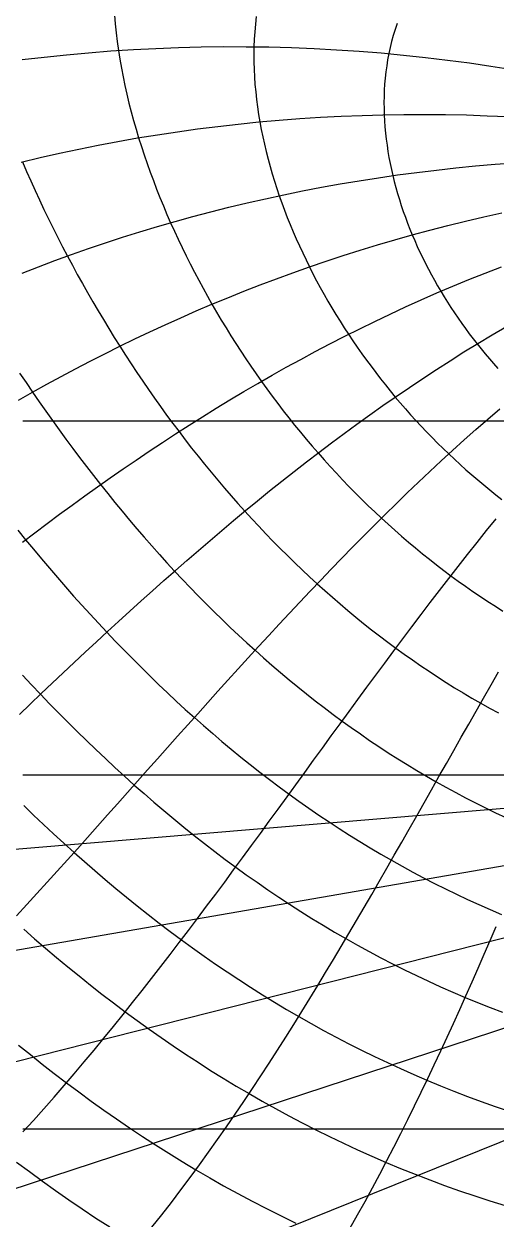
# Model space of a CAD drawing. Header units: millimetres. Extents: x -267 to 267, y -134 to 134.
# Drawn here: x -83 to -36.4, y -43.8 to 74 of the extents above; entities that cross this region are included whole.
import ezdxf

# ---------------------------------------------------------------- set-up
doc = ezdxf.new("R2010")
doc.units = ezdxf.units.MM
doc.layers.add('ENGRAVE', color=7, linetype='Continuous')

msp = doc.modelspace()

# ---------------------------------------------------------------- linework, layer by layer
at = {"layer": 'ENGRAVE'}
for points in [[(-74.0361, 74.8163), (-73.9639, 73.9455), (-73.8746, 73.0755), (-73.7687, 72.2063), (-73.6469, 71.338), (-73.5098, 70.4709), (-73.3577, 69.6051), (-73.1912, 68.7406), (-73.0108, 67.8777), (-72.8168, 67.0164), (-72.6097, 66.1568), (-72.3897, 65.2991), (-72.1574, 64.4435), (-71.913, 63.5899), (-71.6568, 62.7386), (-71.3892, 61.8895), (-71.1103, 61.043), (-70.8206, 60.199), (-70.5202, 59.3576), (-70.2094, 58.519), (-69.8884, 57.6833), (-69.5575, 56.8506), (-69.2167, 56.0209), (-68.8664, 55.1944), (-68.5067, 54.3712), (-68.1378, 53.5513), (-67.7598, 52.735), (-67.3729, 51.9222), (-66.9773, 51.1131), (-66.5731, 50.3078), (-66.1604, 49.5063), (-65.7393, 48.7089), (-65.31, 47.9155), (-64.8726, 47.1263), (-64.4271, 46.3413), (-63.9738, 45.5608), (-63.5127, 44.7847), (-63.0438, 44.0131), (-62.5673, 43.2463), (-62.0833, 42.4842), (-61.5918, 41.727), (-61.0929, 40.9747), (-60.5867, 40.2275), (-60.0733, 39.4855), (-59.5527, 38.7487), (-59.025, 38.0174), (-58.4903, 37.2914), (-57.9485, 36.5711), (-57.3999, 35.8564), (-56.8444, 35.1475), (-56.282, 34.4445), (-55.713, 33.7474), (-55.1372, 33.0564), (-54.5547, 32.3717), (-53.9657, 31.6931), (-53.3701, 31.021), (-52.7679, 30.3554), (-52.1594, 29.6964), (-51.5444, 29.044), (-50.923, 28.3985), (-50.2953, 27.7599), (-49.6613, 27.1283), (-49.0211, 26.5038), (-48.3748, 25.8866), (-47.7223, 25.2766), (-47.0637, 24.6741), (-46.399, 24.0792), (-45.7284, 23.4919), (-45.0518, 22.9123), (-44.3694, 22.3406), (-43.6811, 21.7768), (-42.987, 21.2211), (-42.2872, 20.6736), (-41.5817, 20.1344), (-40.8706, 19.6035), (-40.1539, 19.0811), (-39.4318, 18.5673), (-38.7042, 18.0622), (-37.9712, 17.5658), (-37.2329, 17.0784), (-36.4893, 16.5999), (-35.7406, 16.1305)], [(-60.0703, 74.665), (-60.1539, 73.9252), (-60.2186, 73.1846), (-60.2649, 72.4435), (-60.2935, 71.702), (-60.3049, 70.9602), (-60.2995, 70.2185), (-60.2778, 69.4769), (-60.2403, 68.7356), (-60.1873, 67.9947), (-60.1194, 67.2545), (-60.0369, 66.515), (-59.9402, 65.7765), (-59.8297, 65.039), (-59.7057, 64.3027), (-59.5685, 63.5677), (-59.4185, 62.8342), (-59.2559, 62.1023), (-59.0812, 61.3722), (-58.8944, 60.6439), (-58.696, 59.9176), (-58.4861, 59.1934), (-58.2651, 58.4714), (-58.0331, 57.7518), (-57.7904, 57.0346), (-57.5372, 56.32), (-57.2737, 55.6082), (-57.0001, 54.8991), (-56.7166, 54.1929), (-56.4234, 53.4898), (-56.1207, 52.7899), (-55.8086, 52.0932), (-55.4873, 51.3998), (-55.157, 50.7099), (-54.8177, 50.0236), (-54.4697, 49.341), (-54.1132, 48.6622), (-53.7481, 47.9872), (-53.3747, 47.3162), (-52.9931, 46.6494), (-52.6034, 45.9867), (-52.2057, 45.3283), (-51.8002, 44.6743), (-51.387, 44.0248), (-50.966, 43.3799), (-50.5376, 42.7397), (-50.1017, 42.1043), (-49.6585, 41.4738), (-49.208, 40.8483), (-48.7504, 40.2279), (-48.2858, 39.6126), (-47.8141, 39.0027), (-47.3356, 38.3981), (-46.8503, 37.799), (-46.3582, 37.2055), (-45.8595, 36.6177), (-45.3543, 36.0356), (-44.8426, 35.4594), (-44.3245, 34.8892), (-43.8001, 34.325), (-43.2694, 33.767), (-42.7325, 33.2152), (-42.1896, 32.6697), (-41.6406, 32.1307), (-41.0857, 31.5982), (-40.5249, 31.0723), (-39.9583, 30.5532), (-39.386, 30.0408), (-38.808, 29.5353), (-38.2244, 29.0368), (-37.6353, 28.5454), (-37.0408, 28.0611), (-36.4409, 27.5841), (-35.8357, 27.1145)], [(-46.184, 73.9921), (-46.3807, 73.4022), (-46.5597, 72.8103), (-46.7216, 72.2163), (-46.8667, 71.6206), (-46.9953, 71.0234), (-47.1079, 70.4248), (-47.2047, 69.825), (-47.2861, 69.2241), (-47.3524, 68.6225), (-47.4039, 68.0201), (-47.4411, 67.4173), (-47.4641, 66.8141), (-47.4732, 66.2107), (-47.4688, 65.6073), (-47.4511, 65.0041), (-47.4204, 64.4011), (-47.377, 63.7985), (-47.3211, 63.1965), (-47.253, 62.5952), (-47.1729, 61.9948), (-47.0811, 61.3953), (-46.9777, 60.7969), (-46.8631, 60.1998), (-46.7373, 59.604), (-46.6007, 59.0098), (-46.4535, 58.4172), (-46.2958, 57.8263), (-46.1278, 57.2373), (-45.9497, 56.6502), (-45.7617, 56.0653), (-45.564, 55.4826), (-45.3568, 54.9022), (-45.1401, 54.3243), (-44.9142, 53.7489), (-44.6793, 53.1762), (-44.4355, 52.6063), (-44.1828, 52.0392), (-43.9216, 51.4751), (-43.6519, 50.9141), (-43.3739, 50.3564), (-43.0876, 49.8019), (-42.7933, 49.2508), (-42.491, 48.7032), (-42.1809, 48.1592), (-41.8631, 47.6189), (-41.5378, 47.0825), (-41.2049, 46.5499), (-40.8648, 46.0213), (-40.5174, 45.4967), (-40.1628, 44.9764), (-39.8013, 44.4603), (-39.4328, 43.9486), (-39.0575, 43.4413), (-38.6755, 42.9386), (-38.2869, 42.4406), (-37.8918, 41.9472), (-37.4903, 41.4587), (-37.0825, 40.975), (-36.6684, 40.4964), (-36.2482, 40.0228)], [(-83.128, 70.4345), (-80.9621, 70.6894), (-78.7826, 70.9167), (-76.5911, 71.1159), (-74.389, 71.2869), (-72.1778, 71.4295), (-69.9592, 71.5433), (-67.7347, 71.6283), (-65.5061, 71.6844), (-63.2751, 71.7113), (-61.0433, 71.7092), (-58.8125, 71.678), (-56.5844, 71.6177), (-54.3607, 71.5285), (-52.143, 71.4105), (-49.9331, 71.2638), (-47.7324, 71.0886), (-45.5426, 70.8852), (-43.365, 70.6539), (-41.2012, 70.395), (-39.0524, 70.1089), (-36.92, 69.7959), (-34.8051, 69.4564)], [(-83.2262, 60.3433), (-81.3574, 60.7918), (-79.4718, 61.2199), (-77.5698, 61.627), (-75.6521, 62.0128), (-73.7192, 62.377), (-71.7717, 62.7191), (-69.8104, 63.0389), (-67.8361, 63.336), (-65.8494, 63.61), (-63.8514, 63.8608), (-61.8428, 64.088), (-59.8246, 64.2915), (-57.7978, 64.4709), (-55.7635, 64.6261), (-53.7227, 64.7568), (-51.6764, 64.8631), (-49.6257, 64.9447), (-47.5719, 65.0015), (-45.516, 65.0335), (-43.4593, 65.0407), (-41.4027, 65.023), (-39.3476, 64.9804), (-37.295, 64.9131), (-35.246, 64.821)], [(-83.1526, 49.4066), (-81.5394, 50.0326), (-79.9104, 50.6443), (-78.2657, 51.2414), (-76.6051, 51.8234), (-74.9289, 52.3901), (-73.2369, 52.941), (-71.5294, 53.4759), (-69.8063, 53.9942), (-68.068, 54.4957), (-66.3146, 54.9801), (-64.5462, 55.4469), (-62.7633, 55.8958), (-60.9661, 56.3264), (-59.1549, 56.7385), (-57.3301, 57.1317), (-55.4922, 57.5057), (-53.6416, 57.8601), (-51.7788, 58.1947), (-49.9043, 58.5092), (-48.0188, 58.8032), (-46.1229, 59.0766), (-44.2171, 59.3291), (-42.3022, 59.5605), (-40.3789, 59.7704), (-38.4479, 59.9589), (-36.5101, 60.1256), (-34.5662, 60.2704)], [(-83.1168, 60.3702), (-82.7088, 59.4274), (-82.2926, 58.4878), (-81.8682, 57.5513), (-81.4359, 56.6181), (-80.9957, 55.6883), (-80.5478, 54.7619), (-80.0922, 53.8391), (-79.6292, 52.9198), (-79.1587, 52.0043), (-78.6809, 51.0926), (-78.1959, 50.1847), (-77.7037, 49.2808), (-77.2044, 48.381), (-76.6981, 47.4853), (-76.1848, 46.5938), (-75.6646, 45.7067), (-75.1375, 44.824), (-74.6036, 43.9457), (-74.0629, 43.0721), (-73.5156, 42.2032), (-72.9615, 41.339), (-72.4007, 40.4798), (-71.8333, 39.6255), (-71.2593, 38.7763), (-70.6787, 37.9323), (-70.0915, 37.0935), (-69.4978, 36.2601), (-68.8976, 35.4322), (-68.2908, 34.6098), (-67.6775, 33.7931), (-67.0578, 32.9822), (-66.4315, 32.1772), (-65.7988, 31.3781), (-65.1597, 30.5852), (-64.514, 29.7984), (-63.862, 29.018), (-63.2035, 28.244), (-62.5385, 27.4765), (-61.8671, 26.7156), (-61.1893, 25.9615), (-60.5051, 25.2142), (-59.8145, 24.4739), (-59.1175, 23.7407), (-58.414, 23.0147), (-57.7042, 22.296), (-56.988, 21.5848), (-56.2655, 20.8811), (-55.5365, 20.185), (-54.8012, 19.4968), (-54.0596, 18.8165), (-53.3117, 18.1442), (-52.5574, 17.48), (-51.7969, 16.8241), (-51.0301, 16.1766), (-50.257, 15.5376), (-49.4777, 14.9072), (-48.6922, 14.2856), (-47.9005, 13.6729), (-47.1027, 13.0692), (-46.2987, 12.4746), (-45.4887, 11.8892), (-44.6727, 11.3132), (-43.8506, 10.7467), (-43.0226, 10.1898), (-42.1886, 9.6427), (-41.3489, 9.1054), (-40.5032, 8.5781), (-39.6519, 8.0608), (-38.7948, 7.5539), (-37.9322, 7.0572), (-37.0639, 6.571), (-36.1902, 6.0954)], [(-83.5055, 36.8931), (-82.1161, 37.6798), (-80.7146, 38.4576), (-79.3007, 39.2262), (-77.874, 39.9854), (-76.4344, 40.7348), (-74.9817, 41.4742), (-73.5156, 42.2032), (-72.0358, 42.9215), (-70.5423, 43.6288), (-69.0349, 44.3247), (-67.5133, 45.009), (-65.9774, 45.6813), (-64.4271, 46.3413), (-62.8623, 46.9887), (-61.2829, 47.623), (-59.6888, 48.244), (-58.0799, 48.8514), (-56.4562, 49.4447), (-54.8177, 50.0236), (-53.1645, 50.5879), (-51.4965, 51.137), (-49.8139, 51.6708), (-48.1167, 52.1888), (-46.4051, 52.6907), (-44.6793, 53.1762), (-42.9394, 53.6449), (-41.1857, 54.0965), (-39.4185, 54.5307), (-37.6379, 54.9471), (-35.8445, 55.3455)], [(133.5177, 54.8177), (135.0506, 53.9875), (136.5614, 53.1443), (138.0506, 52.2885), (139.5185, 51.4206), (140.9658, 50.541), (142.3928, 49.6502), (143.8001, 48.7484), (145.1881, 47.8362), (146.5573, 46.9139), (147.9083, 45.9819), (149.2415, 45.0405), (150.5574, 44.0901), (151.8565, 43.1311), (153.1394, 42.1638), (154.4066, 41.1884), (155.6584, 40.2053), (156.8954, 39.2149), (158.1182, 38.2174), (159.3271, 37.213), (160.5227, 36.2021), (161.7054, 35.185), (162.8758, 34.1619), (-103.0012, -33.133)], [(188.2816, 54.1413), (-77.6327, -52.9665)], [(-83.1035, 22.9139), (-81.8929, 23.8322), (-80.6747, 24.7459), (-79.4487, 25.6547), (-78.2145, 26.5585), (-76.9718, 27.4571), (-75.7203, 28.3501), (-74.4597, 29.2374), (-73.1897, 30.1187), (-71.9099, 30.9938), (-70.6201, 31.8624), (-69.3199, 32.7243), (-68.009, 33.5792), (-66.6871, 34.4269), (-65.354, 35.267), (-64.0092, 36.0994), (-62.6525, 36.9237), (-61.2836, 37.7397), (-59.9022, 38.547), (-58.508, 39.3455), (-57.1008, 40.1347), (-55.6803, 40.9144), (-54.2461, 41.6842), (-52.7982, 42.4439), (-51.3361, 43.1931), (-49.8597, 43.9315), (-48.3688, 44.6588), (-46.8631, 45.3747), (-45.3425, 46.0787), (-43.8067, 46.7706), (-42.2557, 47.45), (-40.6893, 48.1166), (-39.1073, 48.77), (-37.5098, 49.4098), (-35.8965, 50.0357)], [(175.2004, 44.1048), (-90.6866, -43.0097)], [(-83.4191, 5.9424), (-82.3429, 6.9668), (-81.2645, 7.9901), (-80.1838, 9.012), (-79.1002, 10.0326), (-78.0136, 11.0515), (-76.9235, 12.0686), (-75.8297, 13.0837), (-74.7319, 14.0967), (-73.6297, 15.1074), (-72.5227, 16.1156), (-71.4108, 17.1211), (-70.2934, 18.1238), (-69.1704, 19.1233), (-68.0412, 20.1197), (-66.9057, 21.1126), (-65.7635, 22.1019), (-64.6141, 23.0873), (-63.4574, 24.0687), (-62.2928, 25.0458), (-61.1202, 26.0185), (-59.939, 26.9865), (-58.749, 27.9496), (-57.5497, 28.9076), (-56.3409, 29.8602), (-55.1222, 30.8072), (-53.8931, 31.7483), (-52.6534, 32.6834), (-51.4026, 33.6121), (-50.1404, 34.5342), (-48.8664, 35.4495), (-47.5802, 36.3576), (-46.2815, 37.2583), (-44.9699, 38.1513), (-43.645, 39.0363), (-42.3065, 39.913), (-40.9539, 40.7811), (-39.587, 41.6403), (-38.2053, 42.4903), (-36.8085, 43.3307), (-35.3963, 44.1612)], [(-83.3926, 39.5629), (-82.757, 38.6189), (-82.1161, 37.6798), (-81.4699, 36.7455), (-80.8182, 35.8162), (-80.161, 34.892), (-79.4984, 33.9731), (-78.8302, 33.0594), (-78.1563, 32.1511), (-77.4769, 31.2483), (-76.7917, 30.351), (-76.1008, 29.4595), (-75.4041, 28.5739), (-74.7015, 27.6941), (-73.9931, 26.8203), (-73.2787, 25.9528), (-72.5583, 25.0914), (-71.8319, 24.2364), (-71.0994, 23.3879), (-70.3608, 22.5461), (-69.616, 21.7109), (-68.865, 20.8826), (-68.1078, 20.0612), (-67.3442, 19.2469), (-66.5743, 18.4399), (-65.798, 17.6402), (-65.0153, 16.8479), (-64.2261, 16.0633), (-63.4304, 15.2863), (-62.6282, 14.5173), (-61.8194, 13.7562), (-61.004, 13.0032), (-60.182, 12.2586), (-59.3534, 11.5223), (-58.518, 10.7945), (-57.676, 10.0754), (-56.8273, 9.3652), (-55.9718, 8.6639), (-55.1096, 7.9717), (-54.2406, 7.2887), (-53.3649, 6.6151), (-52.4825, 5.9511), (-51.5933, 5.2967), (-50.6973, 4.6522), (-49.7946, 4.0176), (-48.8852, 3.3931), (-47.969, 2.7789), (-47.0462, 2.1751), (-46.1167, 1.5819), (-45.1806, 0.9993), (-44.2379, 0.4276), (-43.2887, -0.1331), (-42.3329, -0.6826), (-41.3707, -1.2209), (-40.4021, -1.7477), (-39.4272, -2.263), (-38.446, -2.7666), (-37.4587, -3.2582), (-36.4652, -3.7379), (-35.4657, -4.2055)], [(133.5177, 37.6379), (134.8218, 36.7405), (136.1133, 35.8355), (137.3924, 34.9232), (138.6595, 34.004), (139.9151, 33.078), (141.1595, 32.1456), (142.393, 31.207), (143.6161, 30.2625), (144.8291, 29.3122), (146.0324, 28.3565), (147.2262, 27.3956), (148.4111, 26.4296), (149.5873, 25.4589), (150.7553, 24.4836), (151.9153, 23.504), (-113.9676, -22.5203)], [(-83.7058, -13.8854), (-82.695, -12.7881), (-81.6882, -11.689), (-80.6849, -10.5883), (-79.6849, -9.4861), (-78.6878, -8.3827), (-77.6932, -7.2781), (-76.7009, -6.1725), (-75.7105, -5.0661), (-74.7216, -3.959), (-73.7338, -2.8513), (-72.747, -1.7433), (-71.7607, -0.6351), (-70.7745, 0.4733), (-69.7883, 1.5816), (-68.8015, 2.6896), (-67.814, 3.7973), (-66.8252, 4.9045), (-65.835, 6.0111), (-64.843, 7.1168), (-63.8488, 8.2215), (-62.8521, 9.3251), (-61.8525, 10.4275), (-60.8498, 11.5284), (-59.8435, 12.6277), (-58.8333, 13.7253), (-57.8188, 14.821), (-56.7997, 15.9146), (-55.7757, 17.0059), (-54.7463, 18.0948), (-53.7112, 19.1812), (-52.67, 20.2648), (-51.6223, 21.3454), (-50.5678, 22.4229), (-49.5061, 23.4971), (-48.4367, 24.5677), (-47.3593, 25.6347), (-46.2735, 26.6978), (-45.1788, 27.7567), (-44.0749, 28.8114), (-42.9613, 29.8615), (-41.8376, 30.9068), (-40.7034, 31.9472), (-39.5581, 32.9824), (-38.4015, 34.012), (-37.2329, 35.036), (-36.0521, 36.0541)], [(-83.0777, 34.863), (-81.5941, 34.863), (-80.1106, 34.863), (-78.6271, 34.863), (-77.1436, 34.863), (-75.66, 34.863), (-74.1765, 34.863), (-72.693, 34.863), (-71.2094, 34.863), (-69.7259, 34.863), (-68.2424, 34.863), (-66.7588, 34.863), (-65.2753, 34.863), (-63.7918, 34.863), (-62.3083, 34.863), (-60.8247, 34.863), (-59.3412, 34.863), (-57.8577, 34.863), (-56.3741, 34.863), (-54.8906, 34.863), (-53.4071, 34.863), (-51.9235, 34.863), (-50.44, 34.863), (-48.9565, 34.863), (-47.473, 34.863), (-45.9894, 34.863), (-44.5059, 34.863), (-43.0224, 34.863), (-41.5388, 34.863), (-40.0553, 34.863), (-38.5718, 34.863), (-37.0882, 34.863), (-35.6047, 34.863)], [(-83.0711, -35.178), (-82.0366, -34.0385), (-81.0137, -32.8945), (-80.0021, -31.7463), (-79.0011, -30.594), (-78.0103, -29.4379), (-77.0292, -28.2781), (-76.0574, -27.1148), (-75.0942, -25.9483), (-74.1394, -24.7787), (-73.1925, -23.6062), (-72.253, -22.4308), (-71.3204, -21.2529), (-70.3945, -20.0726), (-69.4748, -18.89), (-68.5608, -17.7052), (-67.6522, -16.5185), (-66.7485, -15.33), (-65.8495, -14.1397), (-64.9547, -12.948), (-64.0637, -11.7548), (-63.1762, -10.5603), (-62.2918, -9.3647), (-61.4102, -8.1681), (-60.531, -6.9706), (-59.6538, -5.7724), (-58.7783, -4.5736), (-57.9041, -3.3743), (-57.0309, -2.1747), (-56.1583, -0.9748), (-55.286, 0.2252), (-54.4136, 1.4252), (-53.5408, 2.625), (-52.6673, 3.8246), (-51.7926, 5.0237), (-50.9165, 6.2223), (-50.0386, 7.4202), (-49.1585, 8.6174), (-48.2759, 9.8136), (-47.3904, 11.0088), (-46.5016, 12.2028), (-45.6093, 13.3955), (-44.7129, 14.5867), (-43.8122, 15.7763), (-42.9067, 16.9642), (-41.9962, 18.1502), (-41.0801, 19.3342), (-40.158, 20.516), (-39.2297, 21.6954), (-38.2946, 22.8723), (-37.3523, 24.0466), (-36.4025, 25.2181)], [(-83.5693, 24.0901), (-82.7997, 23.1453), (-82.0247, 22.2063), (-81.2444, 21.2733), (-80.4587, 20.3463), (-79.6673, 19.4254), (-78.8703, 18.5109), (-78.0675, 17.6028), (-77.2589, 16.7013), (-76.4442, 15.8064), (-75.6235, 14.9183), (-74.7966, 14.0372), (-73.9634, 13.1632), (-73.1238, 12.2964), (-72.2778, 11.437), (-71.4253, 10.5851), (-70.5661, 9.7408), (-69.7002, 8.9043), (-68.8276, 8.0758), (-67.948, 7.2553), (-67.0615, 6.4431), (-66.1679, 5.6393), (-65.2673, 4.8441), (-64.3595, 4.0576), (-63.4445, 3.2799), (-62.5221, 2.5113), (-61.5924, 1.7519), (-60.6554, 1.0018), (-59.7108, 0.2613), (-58.7588, -0.4695), (-57.7992, -1.1905), (-56.8321, -1.9014), (-55.8573, -2.6021), (-54.875, -3.2925), (-53.8849, -3.9723), (-52.8873, -4.6413), (-51.8819, -5.2995), (-50.8689, -5.9466), (-49.8482, -6.5824), (-48.8198, -7.2068), (-47.7838, -7.8196), (-46.7401, -8.4206), (-45.6889, -9.0097), (-44.6301, -9.5866), (-43.5638, -10.1512), (-42.4901, -10.7032), (-41.409, -11.2427), (-40.3205, -11.7693), (-39.2248, -12.2828), (-38.1219, -12.7832), (-37.0119, -13.2702), (-35.895, -13.7437)], [(133.5177, 19.1941), (134.6953, 18.2558), (135.8672, 17.3142), (137.0338, 16.3693), (138.1954, 15.4215), (139.3521, 14.4709), (140.5045, 13.5177), (141.6527, 12.562), (142.797, 11.6041), (-123.0976, -10.6441)], [(-83.0947, 9.8049), (-82.2144, 8.864), (-81.328, 7.9299), (-80.4352, 7.0027), (-79.536, 6.0825), (-78.6301, 5.1695), (-77.7175, 4.2637), (-76.798, 3.3655), (-75.8714, 2.475), (-74.9377, 1.5922), (-73.9966, 0.7174), (-73.0481, -0.1492), (-72.092, -1.0075), (-71.1283, -1.8572), (-70.1568, -2.6983), (-69.1773, -3.5306), (-68.1899, -4.3537), (-67.1942, -5.1677), (-66.1904, -5.9722), (-65.1782, -6.7671), (-64.1576, -7.5523), (-63.1285, -8.3274), (-62.0908, -9.0923), (-61.0445, -9.8468), (-59.9894, -10.5907), (-58.9255, -11.3238), (-57.8527, -12.0459), (-56.771, -12.7568), (-55.6804, -13.4563), (-54.5808, -14.1441), (-53.4722, -14.8201), (-52.3546, -15.4841), (-51.2279, -16.1357), (-50.0922, -16.7749), (-48.9475, -17.4014), (-47.7937, -18.015), (-46.631, -18.6154), (-45.4594, -19.2025), (-44.2788, -19.776), (-43.0894, -20.3358), (-41.8913, -20.8816), (-40.6845, -21.4132), (-39.4692, -21.9304), (-38.2453, -22.433), (-37.0132, -22.9208), (-35.7728, -23.3936)], [(-70.3535, -44.5676), (-69.3848, -43.3462), (-68.4316, -42.1202), (-67.4931, -40.8897), (-66.5687, -39.6551), (-65.6578, -38.4165), (-64.7596, -37.1741), (-63.8737, -35.9282), (-62.9994, -34.6788), (-62.1362, -33.4262), (-61.2835, -32.1705), (-60.4407, -30.9119), (-59.6074, -29.6506), (-58.7831, -28.3866), (-57.9672, -27.1203), (-57.1593, -25.8516), (-56.359, -24.5807), (-55.5658, -23.3078), (-54.7792, -22.033), (-53.9989, -20.7564), (-53.2243, -19.4781), (-52.4552, -18.1983), (-51.6912, -16.9171), (-50.9317, -15.6345), (-50.1765, -14.3507), (-49.4252, -13.0658), (-48.6774, -11.7799), (-47.9328, -10.4931), (-47.1909, -9.2055), (-46.4515, -7.9172), (-45.7142, -6.6284), (-44.9786, -5.339), (-44.2445, -4.0492), (-43.5114, -2.7591), (-42.779, -1.4689), (-42.047, -0.1785), (-41.315, 1.1119), (-40.5828, 2.4022), (-39.8499, 3.6924), (-39.116, 4.9822), (-38.3809, 6.2717), (-37.6441, 7.5607), (-36.9053, 8.8492), (-36.1642, 10.137)], [(-83.0777, 0), (-81.5941, 0), (-80.1106, 0), (-78.6271, 0), (-77.1436, 0), (-75.66, 0), (-74.1765, 0), (-72.693, 0), (-71.2094, 0), (-69.7259, 0), (-68.2424, 0), (-66.7588, 0), (-65.2753, 0), (-63.7918, 0), (-62.3083, 0), (-60.8247, 0), (-59.3412, 0), (-57.8577, 0), (-56.3741, 0), (-54.8906, 0), (-53.4071, 0), (-51.9235, 0), (-50.44, 0), (-48.9565, 0), (-47.473, 0), (-45.9894, 0), (-44.5059, 0), (-43.0224, 0), (-41.5388, 0), (-40.0553, 0), (-38.5718, 0), (-37.0882, 0), (-35.6047, 0)], [(-82.9928, -3.0277), (-82.0154, -3.9674), (-81.0303, -4.8996), (-80.0373, -5.8241), (-79.0363, -6.7407), (-78.0272, -7.6494), (-77.0096, -8.5497), (-75.9834, -9.4416), (-74.9485, -10.3249), (-73.9047, -11.1993), (-72.8518, -12.0647), (-71.7897, -12.9208), (-70.7182, -13.7674), (-69.6372, -14.6043), (-68.5465, -15.4312), (-67.4459, -16.248), (-66.3354, -17.0544), (-65.2149, -17.8502), (-64.0841, -18.6351), (-62.943, -19.409), (-61.7915, -20.1715), (-60.6295, -20.9224), (-59.4569, -21.6615), (-58.2737, -22.3885), (-57.0797, -23.1032), (-55.8749, -23.8054), (-54.6592, -24.4947), (-53.4327, -25.1709), (-52.1954, -25.8337), (-50.9471, -26.483), (-49.6879, -27.1183), (-48.4178, -27.7396), (-47.1369, -28.3464), (-45.8453, -28.9387), (-44.5429, -29.516), (-43.2298, -30.0781), (-41.9062, -30.6248), (-40.5722, -31.1558), (-39.2278, -31.6709), (-37.8733, -32.1698), (-36.5089, -32.6523), (-35.1346, -33.1181)], [(-82.9849, -15.2009), (-81.9139, -16.1402), (-80.8332, -17.0712), (-79.7426, -17.9938), (-78.6418, -18.9077), (-77.5307, -19.8127), (-76.4089, -20.7086), (-75.2764, -21.595), (-74.1328, -22.4718), (-72.9779, -23.3387), (-71.8116, -24.1955), (-70.6336, -25.0418), (-69.4437, -25.8774), (-68.2419, -26.7021), (-67.0278, -27.5155), (-65.8014, -28.3174), (-64.5624, -29.1075), (-63.3107, -29.8854), (-62.0462, -30.651), (-60.7688, -31.4039), (-59.4784, -32.1439), (-58.1748, -32.8705), (-56.8579, -33.5835), (-55.5278, -34.2827), (-54.1843, -34.9676), (-52.8275, -35.6379), (-51.4572, -36.2934), (-50.0736, -36.9338), (-48.6766, -37.5587), (-47.2663, -38.1677), (-45.8427, -38.7606), (-44.406, -39.3371), (-42.9562, -39.8969), (-41.4935, -40.4396), (-40.0181, -40.9649), (-38.53, -41.4725), (-37.0297, -41.9621), (-35.5172, -42.4334)], [(-50.8259, -44.6833), (-50.0718, -43.3524), (-49.3307, -42.0186), (-48.6021, -40.6822), (-47.8853, -39.3432), (-47.1797, -38.0019), (-46.4847, -36.6583), (-45.7998, -35.3127), (-45.1243, -33.9649), (-44.4578, -32.6153), (-43.7999, -31.264), (-43.1499, -29.9109), (-42.5076, -28.5562), (-41.8723, -27.2), (-41.2437, -25.8425), (-40.6214, -24.4836), (-40.005, -23.1235), (-39.394, -21.7622), (-38.7881, -20.3999), (-38.187, -19.0366), (-37.5903, -17.6724), (-36.9976, -16.3073), (-36.4085, -14.9415)], [(-83.4958, -26.6142), (-82.3342, -27.5569), (-81.1603, -28.4909), (-79.9739, -29.4156), (-78.7746, -30.331), (-77.5622, -31.2367), (-76.3363, -32.1324), (-75.0966, -33.0177), (-73.843, -33.8925), (-72.575, -34.7564), (-71.2925, -35.6091), (-69.9952, -36.4502), (-68.6829, -37.2794), (-67.3552, -38.0964), (-66.0121, -38.9009), (-64.6532, -39.6924), (-63.2784, -40.4707), (-61.8875, -41.2353), (-60.4804, -41.986), (-59.0568, -42.7223), (-57.6168, -43.4439), (-56.1601, -44.1503)], [(-83.0777, -34.863), (-81.5941, -34.863), (-80.1106, -34.863), (-78.6271, -34.863), (-77.1436, -34.863), (-75.66, -34.863), (-74.1765, -34.863), (-72.693, -34.863), (-71.2094, -34.863), (-69.7259, -34.863), (-68.2424, -34.863), (-66.7588, -34.863), (-65.2753, -34.863), (-63.7918, -34.863), (-62.3083, -34.863), (-60.8247, -34.863), (-59.3412, -34.863), (-57.8577, -34.863), (-56.3741, -34.863), (-54.8906, -34.863), (-53.4071, -34.863), (-51.9235, -34.863), (-50.44, -34.863), (-48.9565, -34.863), (-47.473, -34.863), (-45.9894, -34.863), (-44.5059, -34.863), (-43.0224, -34.863), (-41.5388, -34.863), (-40.0553, -34.863), (-38.5718, -34.863), (-37.0882, -34.863), (-35.6047, -34.863)], [(-83.6883, -38.139), (-82.4263, -39.0828), (-81.1485, -40.017), (-79.8545, -40.9413), (-78.5439, -41.8553), (-77.2162, -42.7586), (-75.8712, -43.6509), (-74.5084, -44.5318)]]:
    msp.add_lwpolyline(points, dxfattribs=at)

doc.saveas('drawing.dxf')
